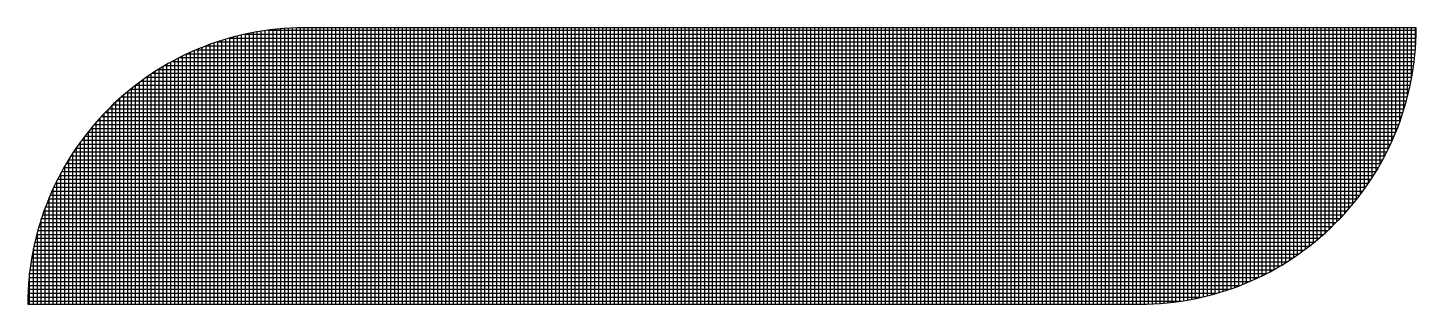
# Model space of a CAD drawing. Extents: x 0 to 841, y 0 to 594.
# Drawn here: x 704.31 to 710.33, y 98.17 to 99.37 of the extents above; entities that cross this region are included whole.
import ezdxf

# ---------------------------------------------------------------- set-up
doc = ezdxf.new("R2010")
doc.units = 0
doc.header["$LTSCALE"] = 7
doc.header["$MEASUREMENT"] = 0
doc.layers.add('한국지역난방기술주식회사 CI', color=7, linetype='Continuous')

# ---------------------------------------------------------------- blocks, each defined once
blk = doc.blocks.new('기술주CI')
at = {"layer": '한국지역난방기술주식회사 CI', "color": 30, "linetype": 'Continuous', "true_color": 0xfd8204}
for p, q in [((1087.31, 133.801), (1087.31, 135.978)), ((1087.342, 135.985), (1096.809, 135.985)), ((1087.342, 133.801), (1087.342, 135.985)), ((1087.374, 133.801), (1087.374, 135.992)), ((1087.406, 133.801), (1087.406, 135.998)), ((1087.438, 133.801), (1087.438, 136.004)), ((1087.469, 133.801), (1087.469, 136.009)), ((1087.501, 133.801), (1087.501, 136.014)), ((1087.525, 136.017), (1096.81, 136.017)), ((1087.533, 133.801), (1087.533, 136.018)), ((1087.565, 133.801), (1087.565, 136.022)), ((1087.596, 133.801), (1087.596, 136.025)), ((1087.628, 133.801), (1087.628, 136.028)), ((1087.66, 133.801), (1087.66, 136.031)), ((1087.691, 133.801), (1087.691, 136.033)), ((1087.723, 133.801), (1087.723, 136.034)), ((1087.755, 133.801), (1087.755, 136.035)), ((1087.787, 133.801), (1087.787, 136.036)), ((1087.818, 133.801), (1087.818, 136.036)), ((1087.85, 133.801), (1087.85, 136.036)), ((1087.882, 133.801), (1087.882, 136.036)), ((1087.914, 133.801), (1087.914, 136.036)), ((1087.946, 133.801), (1087.946, 136.036)), ((1087.977, 133.801), (1087.977, 136.036)), ((1088.009, 133.801), (1088.009, 136.036)), ((1088.041, 133.801), (1088.041, 136.036)), ((1088.073, 133.801), (1088.073, 136.036)), ((1088.104, 133.801), (1088.104, 136.036)), ((1088.136, 133.801), (1088.136, 136.036)), ((1088.168, 133.801), (1088.168, 136.036)), ((1088.199, 133.801), (1088.199, 136.036)), ((1088.231, 133.801), (1088.231, 136.036)), ((1088.263, 133.801), (1088.263, 136.036)), ((1088.295, 133.801), (1088.295, 136.036)), ((1088.326, 133.801), (1088.326, 136.036)), ((1088.358, 133.801), (1088.358, 136.036)), ((1088.39, 133.801), (1088.39, 136.036)), ((1088.422, 133.801), (1088.422, 136.036)), ((1088.454, 133.801), (1088.454, 136.036)), ((1088.485, 133.801), (1088.485, 136.036)), ((1088.517, 133.801), (1088.517, 136.036)), ((1088.549, 133.801), (1088.549, 136.036)), ((1088.581, 133.801), (1088.581, 136.036)), ((1088.612, 133.801), (1088.612, 136.036)), ((1088.644, 133.801), (1088.644, 136.036)), ((1088.676, 133.801), (1088.676, 136.036)), ((1088.707, 133.801), (1088.707, 136.036)), ((1088.739, 133.801), (1088.739, 136.036)), ((1088.771, 133.801), (1088.771, 136.036)), ((1088.803, 133.801), (1088.803, 136.036)), ((1088.834, 133.801), (1088.834, 136.036)), ((1088.866, 133.801), (1088.866, 136.036)), ((1088.898, 133.801), (1088.898, 136.036)), ((1088.93, 133.801), (1088.93, 136.036)), ((1088.962, 133.801), (1088.962, 136.036)), ((1088.993, 133.801), (1088.993, 136.036)), ((1089.025, 133.801), (1089.025, 136.036)), ((1089.057, 133.801), (1089.057, 136.036)), ((1089.089, 133.801), (1089.089, 136.036)), ((1089.12, 133.801), (1089.12, 136.036)), ((1089.152, 133.801), (1089.152, 136.036)), ((1089.184, 133.801), (1089.184, 136.036)), ((1089.215, 133.801), (1089.215, 136.036)), ((1089.247, 133.801), (1089.247, 136.036)), ((1089.279, 133.801), (1089.279, 136.036)), ((1089.311, 133.801), (1089.311, 136.036)), ((1089.342, 133.801), (1089.342, 136.036)), ((1089.374, 133.801), (1089.374, 136.036)), ((1089.406, 133.801), (1089.406, 136.036)), ((1089.438, 133.801), (1089.438, 136.036)), ((1089.47, 133.801), (1089.47, 136.036)), ((1089.501, 133.801), (1089.501, 136.036)), ((1089.533, 133.801), (1089.533, 136.036)), ((1089.565, 133.801), (1089.565, 136.036)), ((1089.597, 133.801), (1089.597, 136.036)), ((1089.628, 133.801), (1089.628, 136.036)), ((1089.66, 133.801), (1089.66, 136.036)), ((1089.692, 133.801), (1089.692, 136.036)), ((1089.723, 133.801), (1089.723, 136.036)), ((1089.755, 133.801), (1089.755, 136.036)), ((1089.787, 133.801), (1089.787, 136.036)), ((1089.819, 133.801), (1089.819, 136.036)), ((1089.851, 133.801), (1089.851, 136.036)), ((1089.882, 133.801), (1089.882, 136.036)), ((1089.914, 133.801), (1089.914, 136.036)), ((1089.946, 133.801), (1089.946, 136.036)), ((1089.978, 133.801), (1089.978, 136.036)), ((1090.009, 133.801), (1090.009, 136.036)), ((1090.041, 133.801), (1090.041, 136.036)), ((1090.073, 133.801), (1090.073, 136.036)), ((1090.104, 133.801), (1090.104, 136.036)), ((1090.136, 133.801), (1090.136, 136.036)), ((1090.168, 133.801), (1090.168, 136.036)), ((1090.2, 133.801), (1090.2, 136.036)), ((1090.231, 133.801), (1090.231, 136.036)), ((1090.263, 133.801), (1090.263, 136.036)), ((1090.295, 133.801), (1090.295, 136.036)), ((1090.327, 133.801), (1090.327, 136.036)), ((1090.359, 133.801), (1090.359, 136.036)), ((1090.39, 133.801), (1090.39, 136.036)), ((1090.422, 133.801), (1090.422, 136.036)), ((1090.454, 133.801), (1090.454, 136.036)), ((1090.486, 133.801), (1090.486, 136.036)), ((1090.517, 133.801), (1090.517, 136.036)), ((1090.549, 133.801), (1090.549, 136.036)), ((1090.581, 133.801), (1090.581, 136.036)), ((1090.612, 133.801), (1090.612, 136.036)), ((1090.644, 133.801), (1090.644, 136.036)), ((1090.676, 133.801), (1090.676, 136.036)), ((1090.708, 133.801), (1090.708, 136.036)), ((1090.739, 133.801), (1090.739, 136.036)), ((1090.771, 133.801), (1090.771, 136.036)), ((1090.803, 133.801), (1090.803, 136.036)), ((1090.835, 133.801), (1090.835, 136.036)), ((1090.867, 133.801), (1090.867, 136.036)), ((1090.898, 133.801), (1090.898, 136.036)), ((1090.93, 133.801), (1090.93, 136.036)), ((1090.962, 133.801), (1090.962, 136.036)), ((1090.994, 133.801), (1090.994, 136.036)), ((1091.025, 133.801), (1091.025, 136.036)), ((1091.057, 133.801), (1091.057, 136.036)), ((1091.089, 133.801), (1091.089, 136.036)), ((1091.12, 133.801), (1091.12, 136.036)), ((1091.152, 133.801), (1091.152, 136.036)), ((1091.184, 133.801), (1091.184, 136.036)), ((1091.216, 133.801), (1091.216, 136.036)), ((1091.247, 133.801), (1091.247, 136.036)), ((1091.279, 133.801), (1091.279, 136.036)), ((1091.311, 133.801), (1091.311, 136.036)), ((1091.343, 133.801), (1091.343, 136.036)), ((1091.375, 133.801), (1091.375, 136.036)), ((1091.406, 133.801), (1091.406, 136.036)), ((1091.438, 133.801), (1091.438, 136.036)), ((1091.47, 133.801), (1091.47, 136.036)), ((1091.502, 133.801), (1091.502, 136.036)), ((1091.533, 133.801), (1091.533, 136.036)), ((1091.565, 133.801), (1091.565, 136.036)), ((1091.597, 133.801), (1091.597, 136.036)), ((1091.628, 133.801), (1091.628, 136.036)), ((1091.66, 133.801), (1091.66, 136.036)), ((1091.692, 133.801), (1091.692, 136.036)), ((1091.724, 133.801), (1091.724, 136.036)), ((1091.755, 133.801), (1091.755, 136.036)), ((1091.787, 133.801), (1091.787, 136.036)), ((1091.819, 133.801), (1091.819, 136.036)), ((1091.851, 133.801), (1091.851, 136.036)), ((1091.883, 133.801), (1091.883, 136.036)), ((1091.914, 133.801), (1091.914, 136.036)), ((1091.946, 133.801), (1091.946, 136.036)), ((1091.978, 133.801), (1091.978, 136.036)), ((1092.009, 133.801), (1092.009, 136.036)), ((1092.041, 133.801), (1092.041, 136.036)), ((1092.073, 133.801), (1092.073, 136.036)), ((1092.105, 133.801), (1092.105, 136.036)), ((1092.136, 133.801), (1092.136, 136.036)), ((1092.168, 133.801), (1092.168, 136.036)), ((1092.2, 133.801), (1092.2, 136.036)), ((1092.232, 133.801), (1092.232, 136.036)), ((1092.264, 133.801), (1092.264, 136.036)), ((1092.295, 133.801), (1092.295, 136.036)), ((1092.327, 133.801), (1092.327, 136.036)), ((1092.359, 133.801), (1092.359, 136.036)), ((1092.391, 133.801), (1092.391, 136.036)), ((1092.422, 133.801), (1092.422, 136.036)), ((1092.454, 133.801), (1092.454, 136.036)), ((1092.486, 133.801), (1092.486, 136.036)), ((1092.517, 133.801), (1092.517, 136.036)), ((1092.549, 133.801), (1092.549, 136.036)), ((1092.581, 133.801), (1092.581, 136.036)), ((1092.613, 133.801), (1092.613, 136.036)), ((1092.644, 133.801), (1092.644, 136.036)), ((1092.676, 133.801), (1092.676, 136.036)), ((1092.708, 133.801), (1092.708, 136.036)), ((1092.74, 133.801), (1092.74, 136.036)), ((1092.772, 133.801), (1092.772, 136.036)), ((1092.803, 133.801), (1092.803, 136.036)), ((1092.835, 133.801), (1092.835, 136.036)), ((1092.867, 133.801), (1092.867, 136.036)), ((1092.899, 133.801), (1092.899, 136.036)), ((1092.93, 133.801), (1092.93, 136.036)), ((1092.962, 133.801), (1092.962, 136.036)), ((1092.994, 133.801), (1092.994, 136.036)), ((1093.025, 133.801), (1093.025, 136.036)), ((1093.057, 133.801), (1093.057, 136.036)), ((1093.089, 133.801), (1093.089, 136.036)), ((1093.121, 133.801), (1093.121, 136.036)), ((1093.152, 133.801), (1093.152, 136.036)), ((1093.184, 133.801), (1093.184, 136.036)), ((1093.216, 133.801), (1093.216, 136.036)), ((1093.248, 133.801), (1093.248, 136.036)), ((1093.28, 133.801), (1093.28, 136.036)), ((1093.311, 133.801), (1093.311, 136.036)), ((1093.343, 133.801), (1093.343, 136.036)), ((1093.375, 133.801), (1093.375, 136.036)), ((1093.407, 133.801), (1093.407, 136.036)), ((1093.438, 133.801), (1093.438, 136.036)), ((1093.47, 133.801), (1093.47, 136.036)), ((1093.502, 133.801), (1093.502, 136.036)), ((1093.533, 133.801), (1093.533, 136.036)), ((1093.565, 133.801), (1093.565, 136.036)), ((1093.597, 133.801), (1093.597, 136.036)), ((1093.629, 133.801), (1093.629, 136.036)), ((1093.66, 133.801), (1093.66, 136.036)), ((1093.692, 133.801), (1093.692, 136.036)), ((1093.724, 133.801), (1093.724, 136.036)), ((1093.756, 133.801), (1093.756, 136.036)), ((1093.788, 133.801), (1093.788, 136.036)), ((1093.819, 133.801), (1093.819, 136.036)), ((1093.851, 133.801), (1093.851, 136.036)), ((1093.883, 133.801), (1093.883, 136.036)), ((1093.915, 133.801), (1093.915, 136.036)), ((1093.946, 133.801), (1093.946, 136.036)), ((1093.978, 133.801), (1093.978, 136.036)), ((1094.01, 133.801), (1094.01, 136.036)), ((1094.041, 133.801), (1094.041, 136.036)), ((1094.073, 133.801), (1094.073, 136.036)), ((1094.105, 133.801), (1094.105, 136.036)), ((1094.137, 133.801), (1094.137, 136.036)), ((1094.168, 133.801), (1094.168, 136.036)), ((1094.2, 133.801), (1094.2, 136.036)), ((1094.232, 133.801), (1094.232, 136.036)), ((1094.264, 133.801), (1094.264, 136.036)), ((1094.296, 133.801), (1094.296, 136.036)), ((1094.327, 133.801), (1094.327, 136.036)), ((1094.359, 133.801), (1094.359, 136.036)), ((1094.391, 133.801), (1094.391, 136.036)), ((1094.422, 133.801), (1094.422, 136.036)), ((1094.454, 133.801), (1094.454, 136.036)), ((1094.486, 133.801), (1094.486, 136.036)), ((1094.518, 133.801), (1094.518, 136.036)), ((1094.549, 133.801), (1094.549, 136.036)), ((1094.581, 133.801), (1094.581, 136.036)), ((1094.613, 133.801), (1094.613, 136.036)), ((1094.645, 133.802), (1094.645, 136.036)), ((1094.677, 133.803), (1094.677, 136.036)), ((1094.708, 133.805), (1094.708, 136.036)), ((1094.74, 133.807), (1094.74, 136.036)), ((1094.772, 133.81), (1094.772, 136.036)), ((1094.804, 133.813), (1094.804, 136.036)), ((1094.835, 133.816), (1094.835, 136.036)), ((1094.867, 133.82), (1094.867, 136.036)), ((1094.899, 133.825), (1094.899, 136.036)), ((1094.93, 133.83), (1094.93, 136.036)), ((1094.962, 133.835), (1094.962, 136.036)), ((1094.994, 133.841), (1094.994, 136.036)), ((1095.026, 133.847), (1095.026, 136.036)), ((1095.057, 133.854), (1095.057, 136.036)), ((1095.089, 133.861), (1095.089, 136.036)), ((1095.121, 133.869), (1095.121, 136.036)), ((1095.153, 133.877), (1095.153, 136.036)), ((1095.185, 133.886), (1095.185, 136.036)), ((1095.216, 133.895), (1095.216, 136.036)), ((1095.248, 133.905), (1095.248, 136.036)), ((1095.28, 133.915), (1095.28, 136.036)), ((1095.312, 133.926), (1095.312, 136.036)), ((1095.343, 133.937), (1095.343, 136.036)), ((1095.375, 133.949), (1095.375, 136.036)), ((1095.407, 133.962), (1095.407, 136.036)), ((1095.438, 133.975), (1095.438, 136.036)), ((1095.47, 133.988), (1095.47, 136.036)), ((1095.502, 134.002), (1095.502, 136.036)), ((1095.534, 134.017), (1095.534, 136.036)), ((1095.565, 134.033), (1095.565, 136.036)), ((1095.597, 134.049), (1095.597, 136.036)), ((1095.629, 134.065), (1095.629, 136.036)), ((1095.661, 134.083), (1095.661, 136.036)), ((1095.693, 134.101), (1095.693, 136.036)), ((1095.724, 134.119), (1095.724, 136.036)), ((1095.756, 134.139), (1095.756, 136.036)), ((1095.788, 134.159), (1095.788, 136.036)), ((1095.82, 134.18), (1095.82, 136.036)), ((1095.851, 134.201), (1095.851, 136.036)), ((1095.883, 134.224), (1095.883, 136.036)), ((1095.915, 134.247), (1095.915, 136.036)), ((1095.946, 134.272), (1095.946, 136.036)), ((1095.978, 134.297), (1095.978, 136.036)), ((1096.01, 134.323), (1096.01, 136.036)), ((1096.042, 134.35), (1096.042, 136.036)), ((1096.073, 134.378), (1096.073, 136.036)), ((1096.105, 134.407), (1096.105, 136.036)), ((1096.137, 134.438), (1096.137, 136.036)), ((1096.169, 134.469), (1096.169, 136.036)), ((1096.201, 134.502), (1096.201, 136.036)), ((1096.232, 134.537), (1096.232, 136.036)), ((1096.264, 134.573), (1096.264, 136.036)), ((1096.296, 134.61), (1096.296, 136.036)), ((1096.328, 134.649), (1096.328, 136.036)), ((1096.359, 134.69), (1096.359, 136.036)), ((1096.391, 134.733), (1096.391, 136.036)), ((1096.423, 134.779), (1096.423, 136.036)), ((1096.454, 134.827), (1096.454, 136.036)), ((1096.486, 134.878), (1096.486, 136.036)), ((1096.518, 134.932), (1096.518, 136.036)), ((1096.55, 134.99), (1096.55, 136.036)), ((1096.582, 135.052), (1096.582, 136.036)), ((1096.613, 135.12), (1096.613, 136.036)), ((1096.645, 135.194), (1096.645, 136.036)), ((1096.677, 135.276), (1096.677, 136.036)), ((1096.709, 135.371), (1096.709, 136.036)), ((1096.74, 135.483), (1096.74, 136.036)), ((1096.772, 135.626), (1096.772, 136.036)), ((1096.804, 135.871), (1096.804, 136.036)), ((1086.961, 133.801), (1086.961, 135.866)), ((1086.993, 133.801), (1086.993, 135.879)), ((1087.022, 135.89), (1096.805, 135.89)), ((1087.025, 133.801), (1087.025, 135.891)), ((1087.057, 133.801), (1087.057, 135.903)), ((1087.088, 133.801), (1087.088, 135.914)), ((1087.111, 135.922), (1096.807, 135.922)), ((1087.12, 133.801), (1087.12, 135.925)), ((1087.152, 133.801), (1087.152, 135.935)), ((1087.184, 133.801), (1087.184, 135.945)), ((1087.215, 133.801), (1087.215, 135.954)), ((1087.215, 135.953), (1096.808, 135.953)), ((1087.247, 133.801), (1087.247, 135.962)), ((1087.279, 133.801), (1087.279, 135.97)), ((1086.739, 133.801), (1086.739, 135.759)), ((1086.746, 135.763), (1096.793, 135.763)), ((1086.771, 133.801), (1086.771, 135.776)), ((1086.802, 133.801), (1086.802, 135.793)), ((1086.806, 135.795), (1096.797, 135.795)), ((1086.834, 133.801), (1086.834, 135.809)), ((1086.866, 133.801), (1086.866, 135.824)), ((1086.872, 135.826), (1096.8, 135.826)), ((1086.898, 133.801), (1086.898, 135.838)), ((1086.929, 133.801), (1086.929, 135.852)), ((1086.943, 135.858), (1096.803, 135.858)), ((1086.541, 135.636), (1096.774, 135.636)), ((1086.549, 133.801), (1086.549, 135.641)), ((1086.58, 133.801), (1086.58, 135.663)), ((1086.588, 135.668), (1096.779, 135.668)), ((1086.612, 133.801), (1086.612, 135.684)), ((1086.637, 135.699), (1096.784, 135.699)), ((1086.644, 133.801), (1086.644, 135.704)), ((1086.676, 133.801), (1086.676, 135.723)), ((1086.69, 135.731), (1096.789, 135.731)), ((1086.707, 133.801), (1086.707, 135.741)), ((1086.414, 135.541), (1096.754, 135.541)), ((1086.421, 133.801), (1086.421, 135.547)), ((1086.453, 133.801), (1086.453, 135.572)), ((1086.454, 135.573), (1096.761, 135.573)), ((1086.485, 133.801), (1086.485, 135.596)), ((1086.496, 135.604), (1096.768, 135.604)), ((1086.517, 133.801), (1086.517, 135.619)), ((1086.269, 135.414), (1096.721, 135.414)), ((1086.294, 133.801), (1086.294, 135.438)), ((1086.303, 135.446), (1096.73, 135.446)), ((1086.326, 133.801), (1086.326, 135.467)), ((1086.338, 135.477), (1096.739, 135.477)), ((1086.358, 133.801), (1086.358, 135.494)), ((1086.375, 135.509), (1096.747, 135.509)), ((1086.39, 133.801), (1086.39, 135.521)), ((1086.168, 133.801), (1086.168, 135.309)), ((1086.176, 135.319), (1096.692, 135.319)), ((1086.199, 133.801), (1086.199, 135.343)), ((1086.206, 135.35), (1096.702, 135.35)), ((1086.231, 133.801), (1086.231, 135.376)), ((1086.237, 135.382), (1096.712, 135.382)), ((1086.263, 133.801), (1086.263, 135.407)), ((1086.067, 135.191), (1096.644, 135.191)), ((1086.072, 133.801), (1086.072, 135.198)), ((1086.093, 135.223), (1096.657, 135.223)), ((1086.104, 133.801), (1086.104, 135.237)), ((1086.119, 135.255), (1096.669, 135.255)), ((1086.136, 133.801), (1086.136, 135.274)), ((1086.147, 135.287), (1096.68, 135.287)), ((1085.995, 135.096), (1096.603, 135.096)), ((1086.009, 133.801), (1086.009, 135.115)), ((1086.018, 135.128), (1096.617, 135.128)), ((1086.041, 133.801), (1086.041, 135.158)), ((1086.042, 135.16), (1096.631, 135.16)), ((1085.911, 134.969), (1096.539, 134.969)), ((1085.913, 133.801), (1085.913, 134.973)), ((1085.931, 135.001), (1096.556, 135.001)), ((1085.945, 133.801), (1085.945, 135.023)), ((1085.952, 135.033), (1096.572, 135.033)), ((1085.973, 135.064), (1096.588, 135.064)), ((1085.977, 133.801), (1085.977, 135.07)), ((1085.85, 133.801), (1085.85, 134.863)), ((1085.856, 134.874), (1096.484, 134.874)), ((1085.874, 134.906), (1096.503, 134.906)), ((1085.882, 133.801), (1085.882, 134.92)), ((1085.892, 134.938), (1096.521, 134.938)), ((1085.792, 134.747), (1096.401, 134.747)), ((1085.807, 134.779), (1096.423, 134.779)), ((1085.818, 133.801), (1085.818, 134.802)), ((1085.823, 134.811), (1096.444, 134.811)), ((1085.839, 134.842), (1096.464, 134.842)), ((1085.75, 134.652), (1096.329, 134.652)), ((1085.755, 133.801), (1085.755, 134.663)), ((1085.763, 134.684), (1096.354, 134.684)), ((1085.777, 134.715), (1096.378, 134.715)), ((1085.786, 133.801), (1085.786, 134.736)), ((1085.702, 134.525), (1096.221, 134.525)), ((1085.713, 134.556), (1096.25, 134.556)), ((1085.723, 133.801), (1085.723, 134.583)), ((1085.725, 134.588), (1096.277, 134.588)), ((1085.737, 134.62), (1096.304, 134.62)), ((1085.672, 134.429), (1096.129, 134.429)), ((1085.682, 134.461), (1096.161, 134.461)), ((1085.691, 133.801), (1085.691, 134.492)), ((1085.692, 134.493), (1096.192, 134.493)), ((1085.639, 134.302), (1095.985, 134.302)), ((1085.646, 134.334), (1096.024, 134.334)), ((1085.654, 134.366), (1096.06, 134.366)), ((1085.66, 133.801), (1085.66, 134.385)), ((1085.663, 134.398), (1096.095, 134.398)), ((1085.619, 134.207), (1095.86, 134.207)), ((1085.625, 134.239), (1095.904, 134.239)), ((1085.628, 133.801), (1085.628, 134.252)), ((1085.632, 134.271), (1095.946, 134.271)), ((1085.599, 134.08), (1095.656, 134.08)), ((1085.604, 134.112), (1095.712, 134.112)), ((1085.608, 134.144), (1095.764, 134.144)), ((1085.613, 134.176), (1095.813, 134.176)), ((1085.587, 133.953), (1095.385, 133.953)), ((1085.589, 133.985), (1095.463, 133.985)), ((1085.592, 134.017), (1095.533, 134.017)), ((1085.596, 133.801), (1085.596, 134.053)), ((1085.596, 134.049), (1095.597, 134.049)), ((1085.583, 133.858), (1095.076, 133.858)), ((1085.584, 133.89), (1095.198, 133.89)), ((1085.585, 133.922), (1095.299, 133.922)), ((1085.582, 133.826), (1094.909, 133.826))]:
    blk.add_line(p, q, dxfattribs=at)
at = {"layer": '한국지역난방기술주식회사 CI', "color": 30, "true_color": 0xfd8204}
blk.add_lwpolyline([(1096.81, 136.036), (1087.817, 136.036, 0.414214), (1085.582, 133.801), (1094.575, 133.801, 0.414214)], format="xyb", close=True, dxfattribs=at)

msp = doc.modelspace()

# ---------------------------------------------------------------- block references
at = {"layer": '한국지역난방기술주식회사 CI', "xscale": 0.5364893087771634, "yscale": 0.5364893087771634, "zscale": 0.5364893087771634}
msp.add_blockref('기술주CI', (121.9072, 26.3833), dxfattribs=at)

doc.saveas('drawing.dxf')
